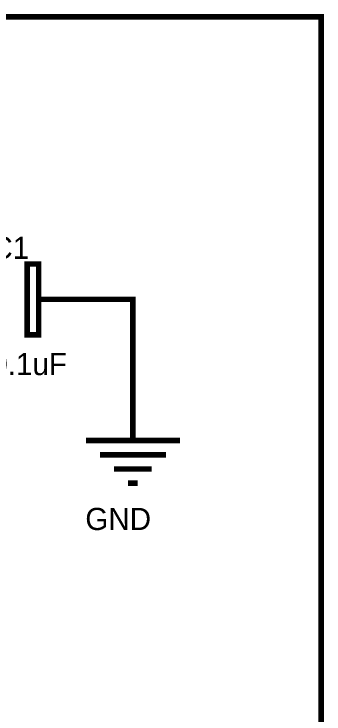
# Model space of a CAD drawing. Header units: inches. Extents: x 0 to 15, y 0 to 9.5.
# Drawn here: x 8.047 to 8.706, y 0.919 to 2.406 of the extents above; entities that cross this region are included whole.
import ezdxf

# ---------------------------------------------------------------- set-up
doc = ezdxf.new("R2010")
doc.units = ezdxf.units.IN
doc.header["$MEASUREMENT"] = 0
doc.layers.add('Sheet', color=255, linetype='Continuous')

msp = doc.modelspace()

# ---------------------------------------------------------------- linework, layer by layer
at = {"layer": 'Sheet'}
for points in [[(4.9011, 2.4, 0.0118, 0.0118, 0), (8.7, 2.4, 0.0118, 0.0118, 0), (8.7, 0.4997, 0.0118, 0.0118, 0), (4.9011, 0.4997, 0.0118, 0.0118, 0), (4.9011, 2.4, 0.0118, 0.0118, 0)], [(8.0752, 1.8749, 0.0118, 0.0118, 0), (8.0998, 1.8749, 0.0118, 0.0118, 0), (8.0998, 1.7247, 0.0118, 0.0118, 0), (8.0752, 1.7247, 0.0118, 0.0118, 0), (8.0752, 1.8749, 0.0118, 0.0118, 0)], [(8.0752, 1.8749, 0.0039, 0.0039, 0), (8.0752, 1.7247, 0.0039, 0.0039, 0), (8.0998, 1.7247, 0.0039, 0.0039, 0), (8.0998, 1.8749, 0.0039, 0.0039, 0), (8.0752, 1.8749, 0.0039, 0.0039, 0), (8.0752, 1.8749, 0.0039, 0.0039, 0)]]:
    msp.add_lwpolyline(points, format="xyseb", close=True, dxfattribs=at)
for points in [[(8.0998, 1.8, 0.0118, 0.0118, 0), (8.2, 1.8, 0.0118, 0.0118, 0)], [(8.2998, 1.5999, 0.0118, 0.0118, 0), (8.2998, 1.8, 0.0118, 0.0118, 0), (8.2, 1.8, 0.0118, 0.0118, 0)], [(8.2998, 1.5999, 0.0118, 0.0118, 0), (8.2998, 1.5, 0.0118, 0.0118, 0)], [(8.2, 1.5, 0.0118, 0.0118, 0), (8.4001, 1.5, 0.0118, 0.0118, 0)], [(8.2301, 1.4699, 0.0118, 0.0118, 0), (8.37, 1.4699, 0.0118, 0.0118, 0)], [(8.2598, 1.4398, 0.0118, 0.0118, 0), (8.3399, 1.4398, 0.0118, 0.0118, 0)], [(8.2899, 1.4097, 0.0118, 0.0118, 0), (8.3098, 1.4097, 0.0118, 0.0118, 0)]]:
    msp.add_lwpolyline(points, format="xyseb", dxfattribs=at)

# ---------------------------------------------------------------- texts
for s, p in [('C1', (7.9992, 1.8859)), ('0.1uF', (7.9992, 1.6391)), ('GND', (8.1989, 1.3101))]:
    msp.add_text(s, height=0.047, dxfattribs=at).set_placement(p)

doc.saveas('drawing.dxf')
